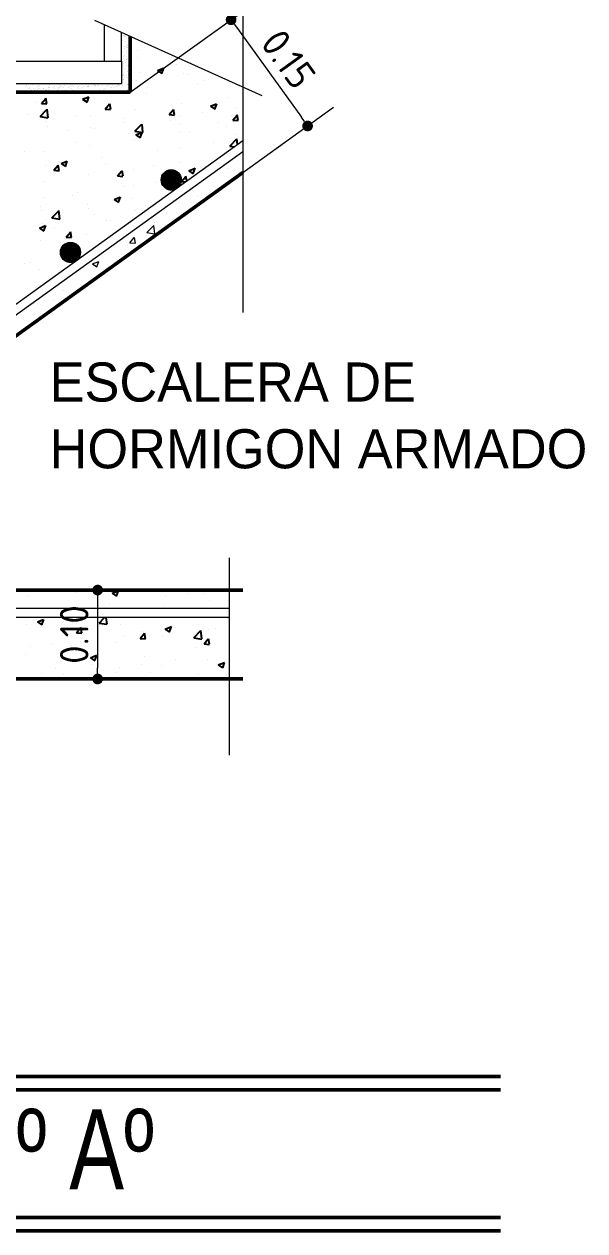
# Model space of a CAD drawing. Extents: x 233 to 569, y -241 to -74.
# Drawn here: x 544.9 to 548.06, y -169.51 to -162.72 of the extents above; entities that cross this region are included whole.
import ezdxf

# ---------------------------------------------------------------- set-up
doc = ezdxf.new("R2010")
doc.units = 0
doc.header["$MEASUREMENT"] = 0
doc.layers.get('0').update_dxf_attribs({"linetype": 'CONTINUOUS', "lineweight": 50})
for name, color, linetype, lineweight in [('AUXILIAR', 8, 'CONTINUOUS', 9), ('GRAFISMOS', 8, 'CONTINUOUS', 13), ('LINEAS', 2, 'CONTINUOUS', 20), ('TEXTOGREEN', 3, 'CONTINUOUS', 40)]:
    doc.layers.add(name, color=color, linetype=linetype, lineweight=lineweight)
doc.layers.add('HATCH1', color=74, linetype='CONTINUOUS')
doc.styles.add('ARIAL', font='')
doc.styles.add('SWISS', font='bahnschrift.ttf')
doc.styles.add('TEMPUS', font='GILC____.TTF')
doc.styles.get('ARIAL').set_extended_font_data('DIN')

# ---------------------------------------------------------------- blocks, each defined once
blk = doc.blocks.new('_DOT')
at = {"color": 0, "linetype": 'ByBlock'}
blk.add_line((-0.5, 0), (-1, 0), dxfattribs=at)
at = {"color": 0, "linetype": 'ByBlock', "const_width": 0.5}
blk.add_lwpolyline([(-0.25, 0, 1), (0.25, 0, 1)], format="xyb", close=True, dxfattribs=at)

msp = doc.modelspace()

# ---------------------------------------------------------------- linework, layer by layer
for p, q in [((545.5015, -163.1028), (545.5015, -162.7883)), ((544.2515, -163.1028), (545.5015, -163.1028)), ((543.0111, -165.8028), (546.135, -163.5536)), ((543.0111, -165.9028), (546.135, -165.9028)), ((546.135, -166.4028), (543.0111, -166.4028)), ((539.1607, -168.6386), (547.5826, -168.6386)), ((539.1607, -169.5072), (547.5826, -169.5072))]:
    msp.add_line(p, q)
at = {"color": 1}
for p, q in [((539.1607, -168.7136), (547.5826, -168.7136)), ((539.1607, -169.4322), (547.5826, -169.4322))]:
    msp.add_line(p, q, dxfattribs=at)
at = {"layer": 'AUXILIAR', "color": 1}
for p, q in [((545.5015, -163.1028), (546.2144, -162.5895)), ((546.1034, -162.7434), (546.4633, -163.2433)), ((545.9315, -163.7), (546.6444, -163.1868)), ((545.4219, -165.9028), (545.1377, -165.9028)), ((545.3177, -165.9628), (545.3177, -166.3428)), ((545.4219, -166.4028), (545.1377, -166.4028))]:
    msp.add_line(p, q, dxfattribs=at)
at = {"layer": 'AUXILIAR'}
for p, q in [((545.2995, -162.6973), (546.2411, -163.1214)), ((546.135, -162.6576), (546.135, -164.3407)), ((545.3565, -162.9278), (545.3565, -162.723)), ((545.4515, -162.9278), (545.4515, -162.7658)), ((542.8653, -165.7281), (546.135, -163.374)), ((542.9153, -165.7537), (546.135, -163.4356)), ((546.0572, -165.7221), (546.0572, -166.8316)), ((546.0572, -166.0062), (542.9153, -166.0062)), ((546.0572, -166.0562), (542.9153, -166.0562))]:
    msp.add_line(p, q, dxfattribs=at)
at = {"layer": 'AUXILIAR', "linetype": 'Continuous'}
for p, q in [((545.4577, -162.7823), (545.4577, -162.7823)), ((545.4581, -162.8138), (545.4581, -162.8138)), ((545.4624, -162.7816), (545.4624, -162.7816)), ((545.4692, -162.7911), (545.4692, -162.7911)), ((545.4742, -162.7909), (545.4742, -162.7909)), ((545.4751, -162.7837), (545.4751, -162.7837)), ((545.4761, -162.8178), (545.4761, -162.8178)), ((545.4826, -162.8343), (545.4826, -162.8343)), ((545.4849, -162.7815), (545.4849, -162.7815)), ((545.4863, -162.8402), (545.4863, -162.8402)), ((545.4905, -162.808), (545.4905, -162.808)), ((545.4978, -162.7899), (545.4978, -162.7899)), ((545.4992, -162.8125), (545.4992, -162.8125)), ((545.4537, -162.8475), (545.4537, -162.8475)), ((545.4646, -162.8986), (545.4646, -162.8986)), ((545.4662, -162.8556), (545.4662, -162.8556)), ((545.4677, -162.8448), (545.4677, -162.8448)), ((545.4696, -162.8983), (545.4696, -162.8983)), ((545.4726, -162.8473), (545.4726, -162.8473)), ((545.4779, -162.904), (545.4779, -162.904)), ((545.478, -162.8518), (545.478, -162.8518)), ((545.479, -162.886), (545.479, -162.886)), ((545.4818, -162.8739), (545.4818, -162.8739)), ((545.4878, -162.8496), (545.4878, -162.8496)), ((545.4932, -162.8973), (545.4932, -162.8973)), ((545.4947, -162.8436), (545.4947, -162.8436)), ((545.4974, -162.8992), (545.4974, -162.8992)), ((545.4997, -162.8434), (545.4997, -162.8434)), ((545.4544, -162.9553), (545.4544, -162.9553)), ((545.4631, -162.9522), (545.4631, -162.9522)), ((545.4644, -162.9423), (545.4644, -162.9423)), ((545.4692, -162.97), (545.4692, -162.97)), ((545.4736, -162.9362), (545.4736, -162.9362)), ((545.4809, -162.9199), (545.4809, -162.9199)), ((545.4811, -162.9206), (545.4811, -162.9206)), ((545.4818, -162.9541), (545.4818, -162.9541)), ((545.4875, -162.9122), (545.4875, -162.9122)), ((545.49, -162.9511), (545.49, -162.9511)), ((545.4907, -162.9177), (545.4907, -162.9177)), ((545.495, -162.9508), (545.495, -162.9508)), ((545.4599, -163.006), (545.4599, -163.006)), ((545.461, -163.0323), (545.461, -163.0323)), ((545.4629, -163.0286), (545.4629, -163.0286)), ((545.4649, -163.0058), (545.4649, -163.0058)), ((545.4652, -163.0001), (545.4652, -163.0001)), ((545.4693, -163.0202), (545.4693, -163.0202)), ((545.4793, -163.0072), (545.4793, -163.0072)), ((545.4838, -162.988), (545.4838, -162.988)), ((545.4847, -163.0222), (545.4847, -163.0222)), ((545.4885, -163.0047), (545.4885, -163.0047)), ((545.4933, -163.0265), (545.4933, -163.0265)), ((545.4935, -162.9859), (545.4935, -162.9859)), ((545.4959, -162.9855), (545.4959, -162.9855)), ((545.4973, -162.9963), (545.4973, -162.9963)), ((544.9141, -163.0691), (544.9141, -163.0691)), ((544.9149, -163.0983), (544.9149, -163.0983)), ((544.9193, -163.0646), (544.9193, -163.0646)), ((544.9205, -163.0608), (544.9205, -163.0608)), ((544.9299, -163.0827), (544.9299, -163.0827)), ((544.9349, -163.0825), (544.9349, -163.0825)), ((544.9371, -163.0748), (544.9371, -163.0748)), ((544.9475, -163.0909), (544.9475, -163.0909)), ((544.9517, -163.0587), (544.9517, -163.0587)), ((544.9585, -163.0815), (544.9585, -163.0815)), ((544.962, -163.0909), (544.962, -163.0909)), ((544.9684, -163.0826), (544.9684, -163.0826)), ((544.9784, -163.0696), (544.9784, -163.0696)), ((544.9799, -163.0851), (544.9799, -163.0851)), ((544.983, -163.0647), (544.983, -163.0647)), ((544.9838, -163.0549), (544.9838, -163.0549)), ((544.9839, -163.0988), (544.9839, -163.0988)), ((544.9855, -163.0803), (544.9855, -163.0803)), ((544.9905, -163.0801), (544.9905, -163.0801)), ((544.9927, -163.0625), (544.9927, -163.0625)), ((545.012, -163.0813), (545.012, -163.0813)), ((545.014, -163.0791), (545.014, -163.0791)), ((545.0264, -163.0915), (545.0264, -163.0915)), ((545.0279, -163.0547), (545.0279, -163.0547)), ((545.0298, -163.0887), (545.0298, -163.0887)), ((545.0396, -163.0865), (545.0396, -163.0865)), ((545.041, -163.0779), (545.041, -163.0779)), ((545.043, -163.0697), (545.043, -163.0697)), ((545.0445, -163.0739), (545.0445, -163.0739)), ((545.046, -163.0777), (545.046, -163.0777)), ((545.0494, -163.0614), (545.0494, -163.0614)), ((545.0696, -163.0766), (545.0696, -163.0766)), ((545.0727, -163.1003), (545.0727, -163.1003)), ((545.0747, -163.0787), (545.0747, -163.0787)), ((545.0769, -163.0681), (545.0769, -163.0681)), ((545.091, -163.0916), (545.091, -163.0916)), ((545.0966, -163.0755), (545.0966, -163.0755)), ((545.0974, -163.0833), (545.0974, -163.0833)), ((545.1016, -163.0753), (545.1016, -163.0753)), ((545.1051, -163.0944), (545.1051, -163.0944)), ((545.1074, -163.0702), (545.1074, -163.0702)), ((545.109, -163.0643), (545.109, -163.0643)), ((545.1206, -163.0685), (545.1206, -163.0685)), ((545.1215, -163.1027), (545.1215, -163.1027)), ((545.1251, -163.0742), (545.1251, -163.0742)), ((545.1303, -163.0664), (545.1303, -163.0664)), ((545.1372, -163.0907), (545.1372, -163.0907)), ((545.1416, -163.0569), (545.1416, -163.0569)), ((545.1521, -163.073), (545.1521, -163.073)), ((545.1553, -163.0921), (545.1553, -163.0921)), ((545.1571, -163.0728), (545.1571, -163.0728)), ((545.1655, -163.0586), (545.1655, -163.0586)), ((545.1674, -163.0925), (545.1674, -163.0925)), ((545.1698, -163.0833), (545.1698, -163.0833)), ((545.172, -163.0704), (545.172, -163.0704)), ((545.1772, -163.0904), (545.1772, -163.0904)), ((545.1784, -163.062), (545.1784, -163.062)), ((545.1807, -163.0718), (545.1807, -163.0718)), ((545.2021, -163.0774), (545.2021, -163.0774)), ((545.2076, -163.0706), (545.2076, -163.0706)), ((545.2123, -163.0826), (545.2123, -163.0826)), ((545.2126, -163.0704), (545.2126, -163.0704)), ((545.2199, -163.0922), (545.2199, -163.0922)), ((545.2263, -163.0839), (545.2263, -163.0839)), ((545.2342, -163.0737), (545.2342, -163.0737)), ((545.2362, -163.0694), (545.2362, -163.0694)), ((545.2363, -163.0709), (545.2363, -163.0709)), ((545.2582, -163.0724), (545.2582, -163.0724)), ((545.2624, -163.1), (545.2624, -163.1)), ((545.2632, -163.0682), (545.2632, -163.0682)), ((545.2668, -163.0663), (545.2668, -163.0663)), ((545.268, -163.0702), (545.268, -163.0702)), ((545.2682, -163.068), (545.2682, -163.068)), ((545.2842, -163.0927), (545.2842, -163.0927)), ((545.2918, -163.0669), (545.2918, -163.0669)), ((545.295, -163.0927), (545.295, -163.0927)), ((545.2992, -163.0604), (545.2992, -163.0604)), ((545.3009, -163.071), (545.3009, -163.071)), ((545.3031, -163.0624), (545.3031, -163.0624)), ((545.305, -163.0964), (545.305, -163.0964)), ((545.3073, -163.0627), (545.3073, -163.0627)), ((545.3148, -163.0942), (545.3148, -163.0942)), ((545.3187, -163.0658), (545.3187, -163.0658)), ((545.3237, -163.0656), (545.3237, -163.0656)), ((545.3273, -163.0868), (545.3273, -163.0868)), ((545.3313, -163.0567), (545.3313, -163.0567)), ((545.3473, -163.0645), (545.3473, -163.0645)), ((545.3488, -163.0929), (545.3488, -163.0929)), ((545.35, -163.0864), (545.35, -163.0864)), ((545.3552, -163.0845), (545.3552, -163.0845)), ((545.3595, -163.083), (545.3595, -163.083)), ((545.3652, -163.0715), (545.3652, -163.0715)), ((545.3743, -163.0633), (545.3743, -163.0633)), ((545.3793, -163.0631), (545.3793, -163.0631)), ((545.392, -163.0757), (545.392, -163.0757)), ((545.3958, -163.0763), (545.3958, -163.0763)), ((545.4029, -163.0621), (545.4029, -163.0621)), ((545.4056, -163.0741), (545.4056, -163.0741)), ((545.4132, -163.0934), (545.4132, -163.0934)), ((545.4202, -163.102), (545.4202, -163.102)), ((545.4244, -163.0698), (545.4244, -163.0698)), ((545.4298, -163.0609), (545.4298, -163.0609)), ((545.4298, -163.0717), (545.4298, -163.0717)), ((545.4348, -163.0607), (545.4348, -163.0607)), ((545.4362, -163.0633), (545.4362, -163.0633)), ((545.4408, -163.0663), (545.4408, -163.0663)), ((545.4427, -163.1002), (545.4427, -163.1002)), ((545.4524, -163.0981), (545.4524, -163.0981)), ((545.4526, -163.0962), (545.4526, -163.0962)), ((545.4565, -163.066), (545.4565, -163.066)), ((545.4584, -163.0597), (545.4584, -163.0597)), ((545.4778, -163.0935), (545.4778, -163.0935)), ((545.4842, -163.0852), (545.4842, -163.0852)), ((545.4847, -163.0924), (545.4847, -163.0924)), ((545.4854, -163.0585), (545.4854, -163.0585)), ((545.4866, -163.0561), (545.4866, -163.0561)), ((545.4876, -163.0903), (545.4876, -163.0903)), ((545.4891, -163.0587), (545.4891, -163.0587)), ((545.4904, -163.0583), (545.4904, -163.0583)), ((545.4941, -163.0722), (545.4941, -163.0722)), ((545.4964, -163.054), (545.4964, -163.054)), ((545.6752, -163.5889), (545.7877, -163.5889)), ((545.6755, -163.5869), (545.7875, -163.5869)), ((545.6758, -163.5849), (545.7872, -163.5849)), ((545.6762, -163.5829), (545.7868, -163.5829)), ((545.6767, -163.5809), (545.7863, -163.5809)), ((545.6772, -163.5789), (545.7858, -163.5789)), ((545.6778, -163.5769), (545.7851, -163.5769)), ((545.6786, -163.5749), (545.7844, -163.5749)), ((545.6793, -163.5729), (545.7836, -163.5729)), ((545.6802, -163.5709), (545.7827, -163.5709)), ((545.6812, -163.5689), (545.7818, -163.5689)), ((545.6823, -163.5669), (545.7807, -163.5669)), ((545.6835, -163.5649), (545.7795, -163.5649)), ((545.6848, -163.5629), (545.7782, -163.5629)), ((545.6862, -163.5609), (545.7767, -163.5609)), ((545.6878, -163.5589), (545.7752, -163.5589)), ((545.6895, -163.5569), (545.7734, -163.5569)), ((545.6914, -163.5549), (545.7715, -163.5549)), ((545.6935, -163.5529), (545.7694, -163.5529)), ((545.6959, -163.5509), (545.7671, -163.5509)), ((545.6985, -163.5489), (545.7645, -163.5489)), ((545.7015, -163.5469), (545.7615, -163.5469)), ((545.7049, -163.5449), (545.7581, -163.5449)), ((545.7091, -163.5429), (545.7539, -163.5429)), ((545.7144, -163.5409), (545.7485, -163.5409)), ((545.7231, -163.5389), (545.7399, -163.5389)), ((545.6749, -163.5949), (545.7881, -163.5949)), ((545.675, -163.5929), (545.788, -163.5929)), ((545.675, -163.5969), (545.788, -163.5969)), ((545.6751, -163.5909), (545.7879, -163.5909)), ((545.6751, -163.5989), (545.7879, -163.5989)), ((545.6752, -163.6009), (545.7877, -163.6009)), ((545.6755, -163.6029), (545.7875, -163.6029)), ((545.6758, -163.6049), (545.7871, -163.6049)), ((545.6762, -163.6069), (545.7867, -163.6069)), ((545.6767, -163.6089), (545.7863, -163.6089)), ((545.6773, -163.6109), (545.7857, -163.6109)), ((545.6779, -163.6129), (545.7851, -163.6129)), ((545.6786, -163.6149), (545.7844, -163.6149)), ((545.6794, -163.6169), (545.7836, -163.6169)), ((545.6803, -163.6189), (545.7827, -163.6189)), ((545.6813, -163.6209), (545.7817, -163.6209)), ((545.6824, -163.6229), (545.7806, -163.6229)), ((545.6836, -163.6249), (545.7794, -163.6249)), ((545.6849, -163.6269), (545.7781, -163.6269)), ((545.6863, -163.6289), (545.7766, -163.6289)), ((545.6879, -163.6309), (545.7751, -163.6309)), ((545.6896, -163.6329), (545.7733, -163.6329)), ((545.6916, -163.6349), (545.7714, -163.6349)), ((545.6937, -163.6369), (545.7693, -163.6369)), ((545.696, -163.6389), (545.7669, -163.6389)), ((545.6987, -163.6409), (545.7642, -163.6409)), ((545.7017, -163.6429), (545.7613, -163.6429)), ((545.7052, -163.6449), (545.7578, -163.6449)), ((545.7094, -163.6469), (545.7536, -163.6469)), ((545.7149, -163.6489), (545.7481, -163.6489)), ((545.724, -163.6509), (545.739, -163.6509)), ((545.1087, -163.9949), (545.2207, -163.9949)), ((545.109, -163.9929), (545.2204, -163.9929)), ((545.1094, -163.9909), (545.22, -163.9909)), ((545.1099, -163.9889), (545.2195, -163.9889)), ((545.1105, -163.9869), (545.219, -163.9869)), ((545.1111, -163.9849), (545.2183, -163.9849)), ((545.1118, -163.9829), (545.2176, -163.9829)), ((545.1126, -163.9809), (545.2168, -163.9809)), ((545.1135, -163.9789), (545.2159, -163.9789)), ((545.1145, -163.9769), (545.215, -163.9769)), ((545.1156, -163.9749), (545.2139, -163.9749)), ((545.1168, -163.9729), (545.2127, -163.9729)), ((545.1181, -163.9709), (545.2114, -163.9709)), ((545.1195, -163.9689), (545.2099, -163.9689)), ((545.1211, -163.9669), (545.2083, -163.9669)), ((545.1228, -163.9649), (545.2066, -163.9649)), ((545.1247, -163.9629), (545.2047, -163.9629)), ((545.1268, -163.9609), (545.2026, -163.9609)), ((545.1292, -163.9589), (545.2003, -163.9589)), ((545.1318, -163.9569), (545.1976, -163.9569)), ((545.1348, -163.9549), (545.1946, -163.9549)), ((545.1383, -163.9529), (545.1912, -163.9529)), ((545.1425, -163.9509), (545.187, -163.9509)), ((545.1479, -163.9489), (545.1815, -163.9489)), ((545.1568, -163.9469), (545.1727, -163.9469)), ((545.1082, -164.0009), (545.2213, -164.0009)), ((545.1082, -164.0029), (545.2213, -164.0029)), ((545.1082, -164.0049), (545.2213, -164.0049)), ((545.1083, -163.9989), (545.2211, -163.9989)), ((545.1083, -164.0069), (545.2211, -164.0069)), ((545.1085, -163.9969), (545.221, -163.9969)), ((545.1085, -164.0089), (545.221, -164.0089)), ((545.1087, -164.0109), (545.2207, -164.0109)), ((545.109, -164.0129), (545.2204, -164.0129)), ((545.1094, -164.0149), (545.22, -164.0149)), ((545.1099, -164.0169), (545.2195, -164.0169)), ((545.1105, -164.0189), (545.219, -164.0189)), ((545.1111, -164.0209), (545.2183, -164.0209)), ((545.1118, -164.0229), (545.2176, -164.0229)), ((545.1126, -164.0249), (545.2168, -164.0249)), ((545.1135, -164.0269), (545.2159, -164.0269)), ((545.1145, -164.0289), (545.215, -164.0289)), ((545.1156, -164.0309), (545.2139, -164.0309)), ((545.1168, -164.0329), (545.2127, -164.0329)), ((545.1181, -164.0349), (545.2114, -164.0349)), ((545.1195, -164.0369), (545.2099, -164.0369)), ((545.1211, -164.0389), (545.2084, -164.0389)), ((545.1228, -164.0409), (545.2066, -164.0409)), ((545.1247, -164.0429), (545.2047, -164.0429)), ((545.1268, -164.0449), (545.2026, -164.0449)), ((545.1292, -164.0469), (545.2003, -164.0469)), ((545.1318, -164.0489), (545.1975, -164.0489)), ((545.1348, -164.0509), (545.1947, -164.0509)), ((545.1383, -164.0529), (545.1912, -164.0529)), ((545.1425, -164.0549), (545.187, -164.0549)), ((545.1479, -164.0569), (545.1816, -164.0569)), ((545.1567, -164.0589), (545.1727, -164.0589))]:
    msp.add_line(p, q, dxfattribs=at)
at = {"layer": 'AUXILIAR'}
for centre in [(545.7315, -163.5949), (545.1647, -164.0029)]:
    msp.add_circle(centre, 0.0566, dxfattribs=at)
at = {"layer": 'GRAFISMOS', "color": 72, "linetype": 'Continuous'}
for p, q in [((546.0522, -163.5314), (546.0522, -163.5314)), ((546.0302, -163.6287), (546.0302, -163.6287)), ((545.8804, -163.6913), (545.8804, -163.6913)), ((545.7039, -163.7823), (545.7039, -163.7823)), ((545.7987, -163.7817), (545.7987, -163.7817)), ((545.5939, -163.892), (545.6329, -163.8514)), ((545.639, -163.8986), (545.6334, -163.8511)), ((545.6372, -163.8376), (545.6372, -163.8376)), ((545.4997, -163.949), (545.5238, -163.9203)), ((545.5301, -163.9512), (545.5243, -163.9198)), ((545.5939, -163.892), (545.6384, -163.8989)), ((545.4882, -163.9664), (545.4882, -163.9664)), ((545.4997, -163.949), (545.5296, -163.9517)), ((545.2886, -164.0677), (545.3236, -164.0543)), ((545.314, -164.084), (545.3241, -164.0538)), ((545.383, -164.0045), (545.383, -164.0045)), ((545.4323, -164.0246), (545.4323, -164.0246)), ((545.2886, -164.0677), (545.3135, -164.0845)), ((544.9863, -164.2679), (544.9863, -164.2679)), ((545.1263, -164.2181), (545.1263, -164.2181)), ((544.9065, -164.3247), (544.9065, -164.3247)), ((545.068, -164.2688), (545.068, -164.2688))]:
    msp.add_line(p, q, dxfattribs=at)
at = {"layer": 'HATCH1', "linetype": 'Continuous'}
for p, q in [((545.5419, -162.9042), (545.5419, -162.9042)), ((545.5442, -162.8691), (545.5442, -162.8691)), ((545.6536, -162.98), (545.6886, -162.9665)), ((545.679, -162.9963), (545.6891, -162.966)), ((545.7621, -162.9483), (545.7621, -162.9483)), ((545.5381, -163.0356), (545.5381, -163.0356)), ((545.5591, -162.994), (545.5591, -162.994)), ((545.6536, -162.98), (545.6784, -162.9967)), ((545.7978, -162.9981), (545.7978, -162.9981)), ((545.826, -163.0053), (545.826, -163.0053)), ((545.9155, -163.0349), (545.9155, -163.0349)), ((545.0289, -163.1028), (545.0289, -163.1028)), ((545.5903, -163.1082), (545.5903, -163.1082)), ((545.5998, -163.0765), (545.5998, -163.0765)), ((545.8819, -163.0581), (545.8819, -163.0581)), ((544.9695, -163.1595), (544.9695, -163.1595)), ((545.0023, -163.1655), (545.0264, -163.1368)), ((545.0023, -163.1655), (545.0322, -163.1681)), ((545.0327, -163.1676), (545.0269, -163.1363)), ((545.2334, -163.1412), (545.2685, -163.1278)), ((545.2334, -163.1412), (545.2583, -163.158)), ((545.2589, -163.1575), (545.269, -163.1273)), ((545.2852, -163.1179), (545.2852, -163.1179)), ((545.2987, -163.1582), (545.2987, -163.1582)), ((545.3609, -163.1969), (545.385, -163.1681)), ((545.3913, -163.199), (545.3856, -163.1676)), ((545.7918, -163.1646), (545.7918, -163.1646)), ((545.952, -163.1813), (545.987, -163.1678)), ((545.952, -163.1813), (545.9769, -163.1981)), ((545.9774, -163.1976), (545.9876, -163.1673)), ((546.0485, -163.1293), (546.0485, -163.1293)), ((544.9279, -163.2269), (544.9279, -163.2269)), ((544.994, -163.2394), (545.033, -163.1988)), ((544.994, -163.2394), (545.0385, -163.2463)), ((545.0071, -163.2083), (545.0071, -163.2083)), ((545.0391, -163.246), (545.0335, -163.1985)), ((545.1948, -163.2382), (545.1948, -163.2382)), ((545.2795, -163.2341), (545.2795, -163.2341)), ((545.3609, -163.1969), (545.3908, -163.1995)), ((545.4617, -163.2495), (545.4617, -163.2495)), ((545.5321, -163.202), (545.5321, -163.202)), ((545.7196, -163.2282), (545.7437, -163.1995)), ((545.7196, -163.2282), (545.7494, -163.2308)), ((545.75, -163.2304), (545.7442, -163.199)), ((545.784, -163.2321), (545.784, -163.2321)), ((545.9092, -163.2156), (545.9092, -163.2156)), ((546.0729, -163.2331), (546.0729, -163.2331)), ((546.0782, -163.2596), (546.1023, -163.2309)), ((546.0985, -163.1907), (546.0985, -163.1907)), ((546.1086, -163.2617), (546.1028, -163.2304)), ((545.0228, -163.2693), (545.0228, -163.2693)), ((545.0333, -163.2941), (545.0333, -163.2941)), ((545.1537, -163.3151), (545.1537, -163.3151)), ((545.2789, -163.2986), (545.2789, -163.2986)), ((545.3002, -163.3054), (545.3002, -163.3054)), ((545.4682, -163.2737), (545.4682, -163.2737)), ((545.5277, -163.3222), (545.5666, -163.2816)), ((545.5671, -163.3166), (545.5671, -163.3166)), ((545.5727, -163.3288), (545.5672, -163.2813)), ((545.7286, -163.2608), (545.7286, -163.2608)), ((545.7813, -163.2832), (545.7813, -163.2832)), ((545.9955, -163.272), (545.9955, -163.272)), ((546.0424, -163.2958), (546.0424, -163.2958)), ((546.0782, -163.2596), (546.1081, -163.2622)), ((545.1981, -163.3833), (545.1981, -163.3833)), ((545.4897, -163.3332), (545.4897, -163.3332)), ((545.526, -163.3685), (545.526, -163.3685)), ((545.5277, -163.3222), (545.5721, -163.3291)), ((545.5319, -163.3425), (545.5669, -163.3291)), ((545.5319, -163.3425), (545.5568, -163.3593)), ((545.5573, -163.3588), (545.5675, -163.3286)), ((545.7857, -163.331), (545.7857, -163.331)), ((545.834, -163.3279), (545.834, -163.3279)), ((546.0613, -163.4049), (546.1002, -163.3644)), ((546.1045, -163.3959), (546.1008, -163.364)), ((546.101, -163.3392), (546.101, -163.3392)), ((544.9065, -163.4333), (544.9065, -163.4333)), ((545.0167, -163.4357), (545.0167, -163.4357)), ((545.2734, -163.4005), (545.2734, -163.4005)), ((545.6525, -163.4293), (545.6525, -163.4293)), ((545.7776, -163.4128), (545.7776, -163.4128)), ((545.967, -163.3879), (545.967, -163.3879)), ((546.0613, -163.4049), (546.0865, -163.4089)), ((545.0222, -163.5123), (545.0222, -163.5123)), ((545.0717, -163.5416), (545.0958, -163.5128)), ((545.0953, -163.4924), (545.0953, -163.4924)), ((545.1021, -163.5437), (545.0963, -163.5124)), ((545.1118, -163.5038), (545.1468, -163.4904)), ((545.1118, -163.5038), (545.1367, -163.5206)), ((545.1372, -163.5201), (545.1473, -163.4899)), ((545.1473, -163.4958), (545.1473, -163.4958)), ((545.3367, -163.4709), (545.3367, -163.4709)), ((545.3622, -163.5036), (545.3622, -163.5036)), ((545.6291, -163.5149), (545.6291, -163.5149)), ((545.7796, -163.4974), (545.7796, -163.4974)), ((545.0717, -163.5416), (545.1016, -163.5442)), ((545.2673, -163.5669), (545.2673, -163.5669)), ((545.4303, -163.573), (545.4544, -163.5442)), ((545.4303, -163.573), (545.4602, -163.5756)), ((545.4607, -163.5751), (545.4549, -163.5437)), ((545.5199, -163.5349), (545.5199, -163.5349)), ((545.7889, -163.6043), (545.813, -163.5756)), ((545.8185, -163.6018), (545.8136, -163.5751)), ((545.8304, -163.5439), (545.8654, -163.5304)), ((545.8304, -163.5439), (545.8552, -163.5606)), ((545.8355, -163.5851), (545.8355, -163.5851)), ((545.8558, -163.5601), (545.8659, -163.5299)), ((545.8961, -163.5262), (545.8961, -163.5262)), ((545.0106, -163.6021), (545.0106, -163.6021)), ((545.469, -163.6315), (545.469, -163.6315)), ((545.5209, -163.6265), (545.5209, -163.6265)), ((545.6461, -163.61), (545.6461, -163.61)), ((545.7889, -163.6043), (545.8122, -163.6064)), ((545.0158, -163.693), (545.0158, -163.693)), ((545.1774, -163.6816), (545.1774, -163.6816)), ((545.2052, -163.6681), (545.2052, -163.6681)), ((545.4102, -163.7051), (545.4453, -163.6917)), ((545.4102, -163.7051), (545.4351, -163.7219)), ((545.4357, -163.7214), (545.4458, -163.6912)), ((545.5138, -163.7014), (545.5138, -163.7014)), ((544.998, -163.7479), (544.998, -163.7479)), ((545.0045, -163.7686), (545.0045, -163.7686)), ((545.0603, -163.8092), (545.0993, -163.7687)), ((545.1053, -163.8158), (545.0998, -163.7683)), ((545.2613, -163.7334), (545.2613, -163.7334)), ((545.2649, -163.7591), (545.2649, -163.7591)), ((545.2973, -163.7914), (545.2973, -163.7914)), ((545.5318, -163.7704), (545.5318, -163.7704)), ((545.5888, -163.7413), (545.5888, -163.7413)), ((544.9901, -163.8664), (545.0251, -163.8529)), ((545.0057, -163.8414), (545.0057, -163.8414)), ((545.0155, -163.8827), (545.0257, -163.8525)), ((545.0603, -163.8092), (545.1048, -163.8161)), ((545.1034, -163.815), (545.1034, -163.815)), ((545.3703, -163.8263), (545.3703, -163.8263)), ((545.3894, -163.8237), (545.3894, -163.8237)), ((545.5146, -163.8073), (545.5146, -163.8073)), ((544.9901, -163.8664), (545.015, -163.8832)), ((545.0736, -163.8653), (545.0736, -163.8653)), ((545.141, -163.9177), (545.1651, -163.8889)), ((545.141, -163.9177), (545.1709, -163.9203)), ((545.1715, -163.9198), (545.1657, -163.8884)), ((545.2552, -163.8998), (545.2552, -163.8998)), ((544.9985, -163.935), (544.9985, -163.935)), ((544.9421, -164.0625), (544.9421, -164.0625)), ((544.905, -164.0665), (544.905, -164.0665)), ((544.9924, -164.1015), (544.9924, -164.1015)), ((544.9255, -165.9324), (544.9255, -165.9324)), ((545.1922, -165.9158), (545.1922, -165.9158)), ((545.3989, -165.9206), (545.4339, -165.9072)), ((545.3989, -165.9206), (545.4237, -165.9374)), ((545.4243, -165.9369), (545.4344, -165.9067)), ((545.6506, -165.91), (545.6506, -165.91)), ((545.7019, -165.9413), (545.7019, -165.9413)), ((545.8271, -165.9248), (545.8271, -165.9248)), ((545.9175, -165.9213), (545.9175, -165.9213)), ((545.9451, -165.9589), (545.9451, -165.9589)), ((545.3861, -165.9828), (545.3861, -165.9828)), ((545.6884, -165.9942), (545.6884, -165.9942)), ((544.9118, -166.0744), (544.9118, -166.0744)), ((544.9194, -166.0989), (544.9194, -166.0989)), ((544.9788, -166.0819), (545.0138, -166.0684)), ((544.9788, -166.0819), (545.0036, -166.0987)), ((545.0042, -166.0982), (545.0143, -166.0679)), ((545.1761, -166.0636), (545.1761, -166.0636)), ((545.1787, -166.0857), (545.1787, -166.0857)), ((545.3255, -166.0885), (545.3565, -166.0562)), ((545.3255, -166.0885), (545.37, -166.0954)), ((545.3705, -166.0951), (545.366, -166.0562)), ((545.4457, -166.097), (545.4457, -166.097)), ((545.8849, -166.0971), (545.8849, -166.0971)), ((546.0463, -166.064), (546.0463, -166.064)), ((545.1987, -166.1429), (545.2228, -166.1141)), ((545.1987, -166.1429), (545.2286, -166.1455)), ((545.2291, -166.145), (545.2233, -166.1136)), ((545.4631, -166.1641), (545.4631, -166.1641)), ((545.5573, -166.1742), (545.5814, -166.1455)), ((545.5704, -166.1385), (545.5704, -166.1385)), ((545.5877, -166.1764), (545.5819, -166.145)), ((545.6823, -166.1606), (545.6823, -166.1606)), ((545.6956, -166.122), (545.6956, -166.122)), ((545.6973, -166.1219), (545.7323, -166.1085)), ((545.6973, -166.1219), (545.7222, -166.1387)), ((545.7126, -166.1083), (545.7126, -166.1083)), ((545.7227, -166.1382), (545.7329, -166.108)), ((545.7547, -166.1141), (545.7547, -166.1141)), ((545.8591, -166.1713), (545.898, -166.1307)), ((545.9041, -166.1779), (545.8986, -166.1304)), ((545.939, -166.1254), (545.939, -166.1254)), ((545.9795, -166.1196), (545.9795, -166.1196)), ((544.9401, -166.2214), (544.9401, -166.2214)), ((545.0652, -166.205), (545.0652, -166.205)), ((545.1701, -166.2301), (545.1701, -166.2301)), ((545.1716, -166.2142), (545.1716, -166.2142)), ((545.2546, -166.18), (545.2546, -166.18)), ((545.4226, -166.1981), (545.4226, -166.1981)), ((545.5573, -166.1742), (545.5872, -166.1769)), ((545.8591, -166.1713), (545.9036, -166.1782)), ((545.8745, -166.2239), (545.8745, -166.2239)), ((545.9159, -166.2056), (545.94, -166.1769)), ((545.9159, -166.2056), (545.9458, -166.2082)), ((545.9463, -166.2077), (545.9406, -166.1764)), ((544.9133, -166.2653), (544.9133, -166.2653)), ((545.2772, -166.2832), (545.3122, -166.2698)), ((545.2772, -166.2832), (545.3021, -166.3)), ((545.3026, -166.2995), (545.3128, -166.2693)), ((545.583, -166.2739), (545.583, -166.2739)), ((545.7534, -166.2943), (545.7534, -166.2943)), ((545.933, -166.2918), (545.933, -166.2918)), ((545.0814, -166.3412), (545.0814, -166.3412)), ((545.2914, -166.324), (545.2914, -166.324)), ((545.3483, -166.3525), (545.3483, -166.3525)), ((545.4165, -166.3645), (545.4165, -166.3645)), ((545.4388, -166.3357), (545.4388, -166.3357)), ((545.564, -166.3192), (545.564, -166.3192)), ((545.6152, -166.3638), (545.6152, -166.3638)), ((545.6762, -166.327), (545.6762, -166.327)), ((545.9958, -166.3232), (546.0308, -166.3098)), ((545.9958, -166.3232), (546.0206, -166.34)), ((546.0212, -166.3395), (546.0313, -166.3093)), ((544.9199, -166.3971), (544.9199, -166.3971)), ((544.9337, -166.4022), (544.9337, -166.4022)), ((544.9998, -166.374), (544.9998, -166.374)), ((545.1231, -166.3772), (545.1231, -166.3772)), ((545.164, -166.3965), (545.164, -166.3965)), ((545.8821, -166.3751), (545.8821, -166.3751))]:
    msp.add_line(p, q, dxfattribs=at)
at = {"layer": 'LINEAS'}
for p, q in [((544.1054, -162.9278), (545.4515, -162.9278)), ((545.4515, -162.9278), (545.4515, -163.0528)), ((544.0565, -163.0528), (545.4515, -163.0528))]:
    msp.add_line(p, q, dxfattribs=at)

# ---------------------------------------------------------------- block references
at = {"layer": 'AUXILIAR', "color": 1, "xscale": 0.06, "yscale": 0.06, "zscale": 0.06}
for p, rotation in [((546.0683, -162.6947), 125.7538872544345), ((546.4983, -163.292), 305.7538872544345), ((545.3177, -165.9028), 90), ((545.3177, -166.4028), 270)]:
    msp.add_blockref('_DOT', p, dxfattribs=dict(at, rotation=rotation))

# ---------------------------------------------------------------- texts
at = {"style": 'TEMPUS'}
msp.add_text('DETALLE ESCALON Hº Aº', height=0.45, dxfattribs=at).set_placement((540.0178, -169.2733))
at = {"layer": 'AUXILIAR', "color": 3, "char_height": 0.16, "attachment_point": 5, "style": 'ARIAL'}
for s, insert, rotation in [('\\A1;0.15', (546.3902, -162.9164), 305.75389), ('\\A1;0.10', (545.1861, -166.1528), 90)]:
    msp.add_mtext(s, dxfattribs=dict(at, insert=insert, rotation=rotation))
at = {"layer": 'TEXTOGREEN', "style": 'SWISS'}
for s, p in [('ESCALERA DE', (545.0477, -164.8424)), ('HORMIGON ARMADO', (545.0477, -165.2179))]:
    msp.add_text(s, height=0.22, dxfattribs=at).set_placement(p)

doc.saveas('drawing.dxf')
